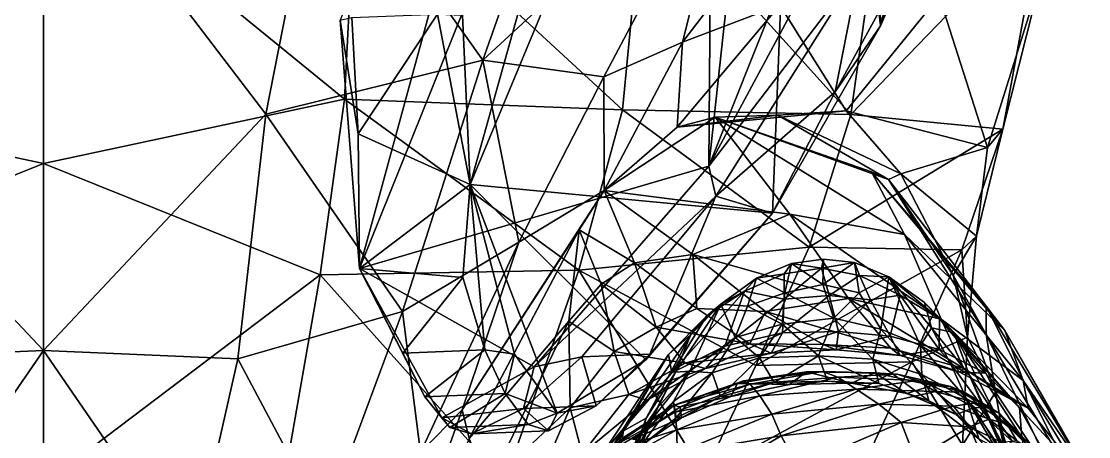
# Model space of a CAD drawing. Extents: x -1.1 to 1.1, y -3.78 to 5.59.
# Drawn here: x -0.017 to 0.804, y -1.341 to -1.021 of the extents above; entities that cross this region are included whole.
import ezdxf

# ---------------------------------------------------------------- set-up
doc = ezdxf.new("R2010")
doc.units = 0
doc.layers.add('STEGOSRS$LWO', color=1, linetype='CONTINUOUS')

msp = doc.modelspace()

# ---------------------------------------------------------------- linework, layer by layer
at = {"layer": 'STEGOSRS$LWO'}
for points in [[(0.32829, -1.14634, 3.01551), (0.3224, -1.01592, 3.01423), (0.52118, -0.45667, 3.74038)], [(0.52118, -0.45667, 3.74038), (0.58604, -0.52604, 3.97492), (0.32829, -1.14634, 3.01551)], [(0.4473, -0.46252, 3.77493), (0.22832, -1.01975, 3.04632), (0.2432, -1.21108, 3.06566)], [(0.2432, -1.21108, 3.06566), (0.51655, -0.53098, 4.00193), (0.4473, -0.46252, 3.77493)], [(0.2432, -1.21108, 3.06566), (0.51204, -1.13223, 3.91014), (0.51655, -0.53098, 4.00193)], [(0.58604, -0.52604, 3.97492), (0.5609, -1.16845, 3.80301), (0.32829, -1.14634, 3.01551)], [(0.51204, -1.13223, 3.91014), (0.56989, -0.599, 4.18606), (0.51655, -0.53098, 4.00193)], [(0.58604, -0.52604, 3.97492), (0.64406, -1.02411, 4.14735), (0.5609, -1.16845, 3.80301)], [(0.58604, -0.52604, 3.97492), (0.6364, -0.59645, 4.16664), (0.64406, -1.02411, 4.14735)], [(0.51204, -1.13223, 3.91014), (0.65368, -0.77678, 4.48677), (0.56989, -0.599, 4.18606)], [(0.6364, -0.59645, 4.16664), (0.709, -0.7628, 4.46013), (0.64406, -1.02411, 4.14735)], [(0.709, -0.7628, 4.46013), (0.71186, -0.86812, 4.46137), (0.64406, -1.02411, 4.14735)], [(0.51204, -1.13223, 3.91014), (0.65306, -0.86934, 4.47569), (0.65368, -0.77678, 4.48677)], [(0.49171, -1.03687, 1.53814), (0.63039, -0.85567, 1.65457), (0.56658, -1.00828, 1.64827)], [(0.53415, -0.86912, 1.49779), (0.63039, -0.85567, 1.65457), (0.49171, -1.03687, 1.53814)], [(-0.21379, -0.87566, 1.17795), (0, -0.8675, 1.1083), (-0.1711, -1.09207, 1.22704)], [(0, -1.27425, 1.20566), (-0.1711, -1.09207, 1.22704), (0, -0.8675, 1.1083)], [(0, -0.8675, 1.1083), (0.21379, -0.87566, 1.17795), (0.1711, -1.09207, 1.22704)], [(0.1711, -1.09207, 1.22704), (0, -1.27425, 1.20566), (0, -0.8675, 1.1083)], [(0.338, -1.05065, 1.34577), (0.40144, -0.8709, 1.32933), (0.53415, -0.86912, 1.49779)], [(0.43134, -1.06348, 1.46477), (0.338, -1.05065, 1.34577), (0.53415, -0.86912, 1.49779)], [(0.49171, -1.03687, 1.53814), (0.43134, -1.06348, 1.46477), (0.53415, -0.86912, 1.49779)], [(0.65306, -0.86934, 4.47569), (0.51204, -1.13223, 3.91014), (0.62758, -0.98091, 4.29973)], [(0.64406, -1.02411, 4.14735), (0.71186, -0.86812, 4.46137), (0.66097, -0.97994, 4.2916)], [(0.338, -1.05065, 1.34577), (0.1711, -1.09207, 1.22704), (0.21379, -0.87566, 1.17795)], [(0.21379, -0.87566, 1.17795), (0.40144, -0.8709, 1.32933), (0.338, -1.05065, 1.34577)], [(-0.2409, -0.90002, 3.11001), (-0.23168, -1.08068, 3.02911), (0, -0.89151, 3.1854)], [(0, -0.89151, 3.1854), (-0.23168, -1.08068, 3.02911), (0, -1.13019, 3.0651)], [(0.23168, -1.08068, 3.02911), (0.2409, -0.90002, 3.11001), (0, -0.89151, 3.1854)], [(0.23168, -1.08068, 3.02911), (0, -0.89151, 3.1854), (0, -1.13019, 3.0651)], [(0.2409, -0.90002, 3.11001), (0.23168, -1.08068, 3.02911), (0.44559, -1.08888, 2.88366)], [(0.44559, -1.08888, 2.88366), (0.46219, -0.91592, 2.94294), (0.2409, -0.90002, 3.11001)], [(0.46219, -0.91592, 2.94294), (0.44559, -1.08888, 2.88366), (0.62124, -1.09256, 2.72519)], [(0.62124, -1.09256, 2.72519), (0.6445, -0.9258, 2.76822), (0.46219, -0.91592, 2.94294)], [(0.76841, -0.93964, 2.56845), (0.6445, -0.9258, 2.76822), (0.62124, -1.09256, 2.72519)], [(0.73811, -1.1037, 2.53511), (0.76841, -0.93964, 2.56845), (0.62124, -1.09256, 2.72519)], [(0.76863, -0.98262, 2.29372), (0.76841, -0.93964, 2.56845), (0.73811, -1.1037, 2.53511)], [(0.51742, -1.15543, 3.8758), (0.62758, -0.98091, 4.29973), (0.51204, -1.13223, 3.91014)], [(0.62758, -0.98091, 4.29973), (0.51742, -1.15543, 3.8758), (0.6091, -1.07494, 4.06292)], [(0.64406, -1.02411, 4.14735), (0.66097, -0.97994, 4.2916), (0.6091, -1.07494, 4.06292)], [(0.6091, -1.07494, 4.06292), (0.66097, -0.97994, 4.2916), (0.62758, -0.98091, 4.29973)], [(0.68924, -1.00127, 1.93304), (0.76863, -0.98262, 2.29372), (0.7265, -1.11795, 2.21763)], [(0.7265, -1.11795, 2.21763), (0.76863, -0.98262, 2.29372), (0.73811, -1.1037, 2.53511)], [(0.56658, -1.00828, 1.64827), (0.68924, -1.00127, 1.93304), (0.61766, -1.08964, 1.83118)], [(0.61766, -1.08964, 1.83118), (0.68924, -1.00127, 1.93304), (0.7265, -1.11795, 2.21763)], [(0.4877, -1.10225, 1.58437), (0.56658, -1.00828, 1.64827), (0.61766, -1.08964, 1.83118)], [(0.49171, -1.03687, 1.53814), (0.56658, -1.00828, 1.64827), (0.4877, -1.10225, 1.58437)], [(0.22832, -1.01975, 3.04632), (0.23745, -1.0178, 3.02685), (0.24228, -1.10729, 3.03022)], [(0.24228, -1.10729, 3.03022), (0.23745, -1.0178, 3.02685), (0.30312, -1.01511, 3.00439)], [(0.30312, -1.01511, 3.00439), (0.32829, -1.14634, 3.01551), (0.24228, -1.10729, 3.03022)], [(0.32829, -1.14634, 3.01551), (0.30312, -1.01511, 3.00439), (0.3224, -1.01592, 3.01423)], [(0.2432, -1.21108, 3.06566), (0.22832, -1.01975, 3.04632), (0.24228, -1.10729, 3.03022)], [(0.5609, -1.16845, 3.80301), (0.64406, -1.02411, 4.14735), (0.6091, -1.07494, 4.06292)], [(0.43134, -1.06348, 1.46477), (0.49171, -1.03687, 1.53814), (0.43138, -1.15099, 1.50557)], [(0.43138, -1.15099, 1.50557), (0.49171, -1.03687, 1.53814), (0.4877, -1.10225, 1.58437)], [(0.1711, -1.09207, 1.22704), (0.338, -1.05065, 1.34577), (0.27622, -1.24405, 1.36378)], [(0.36582, -1.19082, 1.45628), (0.27622, -1.24405, 1.36378), (0.338, -1.05065, 1.34577)], [(0.338, -1.05065, 1.34577), (0.43134, -1.06348, 1.46477), (0.36582, -1.19082, 1.45628)], [(0.43138, -1.15099, 1.50557), (0.36582, -1.19082, 1.45628), (0.43134, -1.06348, 1.46477)], [(0.5609, -1.16845, 3.80301), (0.6091, -1.07494, 4.06292), (0.51742, -1.15543, 3.8758)], [(-0.23168, -1.08068, 3.02911), (-0.21296, -1.2159, 2.96391), (0, -1.13019, 3.0651)], [(0.21296, -1.2159, 2.96391), (0.23168, -1.08068, 3.02911), (0, -1.13019, 3.0651)], [(0.23168, -1.08068, 3.02911), (0.21296, -1.2159, 2.96391), (0.41201, -1.21226, 2.84284)], [(0.41201, -1.21226, 2.84284), (0.44559, -1.08888, 2.88366), (0.23168, -1.08068, 3.02911)], [(0, -1.27425, 1.20566), (-0.14964, -1.28049, 1.26458), (-0.1711, -1.09207, 1.22704)], [(0.14964, -1.28049, 1.26458), (0, -1.27425, 1.20566), (0.1711, -1.09207, 1.22704)], [(0.27622, -1.24405, 1.36378), (0.14964, -1.28049, 1.26458), (0.1711, -1.09207, 1.22704)], [(0.44559, -1.08888, 2.88366), (0.41201, -1.21226, 2.84284), (0.58928, -1.19456, 2.70038)], [(0.58928, -1.19456, 2.70038), (0.62124, -1.09256, 2.72519), (0.44559, -1.08888, 2.88366)], [(0.4877, -1.10225, 1.58437), (0.61766, -1.08964, 1.83118), (0.56515, -1.09292, 1.67453)], [(0.61766, -1.08964, 1.83118), (0.6597, -1.13825, 1.92531), (0.56515, -1.09292, 1.67453)], [(0.61766, -1.08964, 1.83118), (0.7265, -1.11795, 2.21763), (0.6597, -1.13825, 1.92531)], [(0.43138, -1.15099, 1.50557), (0.5168, -1.09463, 1.59201), (0.57435, -1.16921, 1.51316)], [(0.43138, -1.15099, 1.50557), (0.4877, -1.10225, 1.58437), (0.5168, -1.09463, 1.59201)], [(0.4877, -1.10225, 1.58437), (0.56515, -1.09292, 1.67453), (0.5168, -1.09463, 1.59201)], [(0.5168, -1.09463, 1.59201), (0.56515, -1.09292, 1.67453), (0.65029, -1.1424, 1.80531)], [(0.5168, -1.09463, 1.59201), (0.63724, -1.13654, 1.6742), (0.66248, -1.18479, 1.59191)], [(0.57435, -1.16921, 1.51316), (0.5168, -1.09463, 1.59201), (0.66248, -1.18479, 1.59191)], [(0.5168, -1.09463, 1.59201), (0.65029, -1.1424, 1.80531), (0.63724, -1.13654, 1.6742)], [(0.56515, -1.09292, 1.67453), (0.6597, -1.13825, 1.92531), (0.65029, -1.1424, 1.80531)], [(0.73811, -1.1037, 2.53511), (0.62124, -1.09256, 2.72519), (0.58928, -1.19456, 2.70038)], [(0.2432, -1.21108, 3.06566), (0.24228, -1.10729, 3.03022), (0.32829, -1.14634, 3.01551)], [(0.70653, -1.19673, 2.52833), (0.73811, -1.1037, 2.53511), (0.58928, -1.19456, 2.70038)], [(0.73811, -1.1037, 2.53511), (0.70653, -1.19673, 2.52833), (0.71793, -1.18603, 2.26726)], [(0.7265, -1.11795, 2.21763), (0.73811, -1.1037, 2.53511), (0.71793, -1.18603, 2.26726)], [(0.7265, -1.11795, 2.21763), (0.71793, -1.18603, 2.26726), (0.6597, -1.13825, 1.92531)], [(0, -1.37721, 2.91166), (0, -1.13019, 3.0651), (-0.21296, -1.2159, 2.96391)], [(0, -1.13019, 3.0651), (0, -1.37721, 2.91166), (0.21296, -1.2159, 2.96391)], [(0.2432, -1.21108, 3.06566), (0.37773, -1.28687, 3.45395), (0.51204, -1.13223, 3.91014)], [(0.51204, -1.13223, 3.91014), (0.37773, -1.28687, 3.45395), (0.51742, -1.15543, 3.8758)], [(0.63724, -1.13654, 1.6742), (0.72534, -1.24008, 1.80749), (0.73962, -1.25881, 1.68316)], [(0.66248, -1.18479, 1.59191), (0.63724, -1.13654, 1.6742), (0.73962, -1.25881, 1.68316)], [(0.63724, -1.13654, 1.6742), (0.65029, -1.1424, 1.80531), (0.72534, -1.24008, 1.80749)], [(0.6597, -1.13825, 1.92531), (0.7, -1.21614, 2.03703), (0.65029, -1.1424, 1.80531)], [(0.6597, -1.13825, 1.92531), (0.71793, -1.18603, 2.26726), (0.7, -1.21614, 2.03703)], [(0.32829, -1.14634, 3.01551), (0.3227, -1.21795, 3.0402), (0.2432, -1.21108, 3.06566)], [(0.33954, -1.2738, 3.08589), (0.3227, -1.21795, 3.0402), (0.32829, -1.14634, 3.01551)], [(0.32829, -1.14634, 3.01551), (0.36251, -1.27694, 3.10736), (0.33954, -1.2738, 3.08589)], [(0.39521, -1.32254, 3.20612), (0.36251, -1.27694, 3.10736), (0.32829, -1.14634, 3.01551)], [(0.46343, -1.28142, 3.43698), (0.39521, -1.32254, 3.20612), (0.32829, -1.14634, 3.01551)], [(0.5609, -1.16845, 3.80301), (0.46343, -1.28142, 3.43698), (0.32829, -1.14634, 3.01551)], [(0.65029, -1.1424, 1.80531), (0.72531, -1.26196, 1.95486), (0.72534, -1.24008, 1.80749)], [(0.65029, -1.1424, 1.80531), (0.7, -1.21614, 2.03703), (0.72531, -1.26196, 1.95486)], [(0.36582, -1.19082, 1.45628), (0.43138, -1.15099, 1.50557), (0.32229, -1.31995, 1.4832)], [(0.32229, -1.31995, 1.4832), (0.43138, -1.15099, 1.50557), (0.41224, -1.18136, 1.48459)], [(0.37773, -1.28687, 3.45395), (0.41427, -1.27897, 3.52076), (0.51742, -1.15543, 3.8758)], [(0.43138, -1.15099, 1.50557), (0.45482, -1.20673, 1.43757), (0.41224, -1.18136, 1.48459)], [(0.51742, -1.15543, 3.8758), (0.41427, -1.27897, 3.52076), (0.46673, -1.27708, 3.50501)], [(0.43138, -1.15099, 1.50557), (0.49972, -1.20025, 1.44895), (0.45482, -1.20673, 1.43757)], [(0.49972, -1.20025, 1.44895), (0.43138, -1.15099, 1.50557), (0.57435, -1.16921, 1.51316)], [(0.46673, -1.27708, 3.50501), (0.5609, -1.16845, 3.80301), (0.51742, -1.15543, 3.8758)], [(0.5609, -1.16845, 3.80301), (0.46673, -1.27708, 3.50501), (0.46343, -1.28142, 3.43698)], [(0.49972, -1.20025, 1.44895), (0.57435, -1.16921, 1.51316), (0.61935, -1.23413, 1.43895)], [(0.57435, -1.16921, 1.51316), (0.66248, -1.18479, 1.59191), (0.69063, -1.24996, 1.48758)], [(0.61935, -1.23413, 1.43895), (0.57435, -1.16921, 1.51316), (0.69063, -1.24996, 1.48758)], [(0.32769, -1.34194, 1.45992), (0.32229, -1.31995, 1.4832), (0.41224, -1.18136, 1.48459)], [(0.32769, -1.34194, 1.45992), (0.41224, -1.18136, 1.48459), (0.40426, -1.2517, 1.41732)], [(0.42911, -1.223, 1.42472), (0.40426, -1.2517, 1.41732), (0.41224, -1.18136, 1.48459)], [(0.45482, -1.20673, 1.43757), (0.42911, -1.223, 1.42472), (0.41224, -1.18136, 1.48459)], [(0.66248, -1.18479, 1.59191), (0.73962, -1.25881, 1.68316), (0.75375, -1.2974, 1.53688)], [(0.69063, -1.24996, 1.48758), (0.66248, -1.18479, 1.59191), (0.75375, -1.2974, 1.53688)], [(0.71793, -1.18603, 2.26726), (0.71098, -1.264, 2.31127), (0.7, -1.21614, 2.03703)], [(0.71793, -1.18603, 2.26726), (0.70653, -1.19673, 2.52833), (0.71098, -1.264, 2.31127)], [(0.27622, -1.24405, 1.36378), (0.36582, -1.19082, 1.45628), (0.29028, -1.35266, 1.44972)], [(0.29028, -1.35266, 1.44972), (0.36582, -1.19082, 1.45628), (0.32229, -1.31995, 1.4832)], [(0.54805, -1.28567, 2.67487), (0.58928, -1.19456, 2.70038), (0.41201, -1.21226, 2.84284)], [(0.70653, -1.19673, 2.52833), (0.58928, -1.19456, 2.70038), (0.54805, -1.28567, 2.67487)], [(0.66806, -1.28293, 2.52767), (0.70653, -1.19673, 2.52833), (0.54805, -1.28567, 2.67487)], [(0.70653, -1.19673, 2.52833), (0.66806, -1.28293, 2.52767), (0.71098, -1.264, 2.31127)], [(0.45482, -1.20673, 1.43757), (0.47151, -1.25632, 1.35648), (0.42911, -1.223, 1.42472)], [(0.50275, -1.24182, 1.37839), (0.45482, -1.20673, 1.43757), (0.49972, -1.20025, 1.44895)], [(0.50275, -1.24182, 1.37839), (0.47151, -1.25632, 1.35648), (0.45482, -1.20673, 1.43757)], [(0.49972, -1.20025, 1.44895), (0.55561, -1.24422, 1.38862), (0.50275, -1.24182, 1.37839)], [(0.55561, -1.24422, 1.38862), (0.49972, -1.20025, 1.44895), (0.61935, -1.23413, 1.43895)], [(0.59881, -1.2108, 0.96622), (0.60018, -1.20389, 0.85277), (0.57551, -1.20729, 0.85364)], [(0.57551, -1.20729, 0.85364), (0.60018, -1.20389, 0.85277), (0.59964, -1.22349, 0.74574)], [(0.62396, -1.20632, 0.85935), (0.60018, -1.20389, 0.85277), (0.59881, -1.2108, 0.96622)], [(0.59881, -1.2108, 0.96622), (0.628, -1.2165, 0.97609), (0.62396, -1.20632, 0.85935)], [(0.59964, -1.22349, 0.74574), (0.60018, -1.20389, 0.85277), (0.62396, -1.20632, 0.85935)], [(0.62396, -1.20632, 0.85935), (0.6277, -1.22981, 0.72905), (0.59964, -1.22349, 0.74574)], [(0.65038, -1.21749, 0.86345), (0.62396, -1.20632, 0.85935), (0.628, -1.2165, 0.97609)], [(0.6277, -1.22981, 0.72905), (0.62396, -1.20632, 0.85935), (0.65038, -1.21749, 0.86345)], [(0.35517, -1.37493, 2.76966), (0.41201, -1.21226, 2.84284), (0.21296, -1.2159, 2.96391)], [(0.30647, -1.32593, 3.23435), (0.2432, -1.21108, 3.06566), (0.29358, -1.30974, 3.15167)], [(0.2432, -1.21108, 3.06566), (0.27664, -1.2763, 3.10683), (0.29358, -1.30974, 3.15167)], [(0.3227, -1.21795, 3.0402), (0.27664, -1.2763, 3.10683), (0.2432, -1.21108, 3.06566)], [(0.2432, -1.21108, 3.06566), (0.30647, -1.32593, 3.23435), (0.37773, -1.28687, 3.45395)], [(0.41201, -1.21226, 2.84284), (0.35517, -1.37493, 2.76966), (0.50823, -1.36958, 2.64928)], [(0.50823, -1.36958, 2.64928), (0.54805, -1.28567, 2.67487), (0.41201, -1.21226, 2.84284)], [(0.56987, -1.23469, 1.04878), (0.56993, -1.21516, 0.96867), (0.53951, -1.22839, 0.98348)], [(0.53951, -1.22839, 0.98348), (0.56993, -1.21516, 0.96867), (0.54869, -1.2184, 0.85381)], [(0.56993, -1.21516, 0.96867), (0.57551, -1.20729, 0.85364), (0.54869, -1.2184, 0.85381)], [(0.54869, -1.2184, 0.85381), (0.57551, -1.20729, 0.85364), (0.57058, -1.22984, 0.72888)], [(0.59881, -1.2108, 0.96622), (0.56993, -1.21516, 0.96867), (0.56987, -1.23469, 1.04878)], [(0.56987, -1.23469, 1.04878), (0.60452, -1.23183, 1.05316), (0.59881, -1.2108, 0.96622)], [(0.56993, -1.21516, 0.96867), (0.59881, -1.2108, 0.96622), (0.57551, -1.20729, 0.85364)], [(0.59964, -1.22349, 0.74574), (0.57058, -1.22984, 0.72888), (0.57551, -1.20729, 0.85364)], [(0.628, -1.2165, 0.97609), (0.59881, -1.2108, 0.96622), (0.60452, -1.23183, 1.05316)], [(-0.21296, -1.2159, 2.96391), (-0.17381, -1.44051, 2.83181), (0, -1.37721, 2.91166)], [(0.17381, -1.44051, 2.83181), (0.21296, -1.2159, 2.96391), (0, -1.37721, 2.91166)], [(0.21296, -1.2159, 2.96391), (0.17381, -1.44051, 2.83181), (0.35517, -1.37493, 2.76966)], [(0.3227, -1.21795, 3.0402), (0.33954, -1.2738, 3.08589), (0.27664, -1.2763, 3.10683)], [(0.42911, -1.223, 1.42472), (0.43911, -1.27497, 1.34418), (0.40426, -1.2517, 1.41732)], [(0.47151, -1.25632, 1.35648), (0.43911, -1.27497, 1.34418), (0.42911, -1.223, 1.42472)], [(0.53951, -1.22839, 0.98348), (0.54869, -1.2184, 0.85381), (0.52117, -1.23854, 0.8523)], [(0.52117, -1.23854, 0.8523), (0.54869, -1.2184, 0.85381), (0.54187, -1.24001, 0.7333)], [(0.57058, -1.22984, 0.72888), (0.54187, -1.24001, 0.7333), (0.54869, -1.2184, 0.85381)], [(0.57058, -1.22984, 0.72888), (0.59964, -1.22349, 0.74574), (0.6082, -1.24917, 0.5738)], [(0.6082, -1.24917, 0.5738), (0.59964, -1.22349, 0.74574), (0.6277, -1.22981, 0.72905)], [(0.60452, -1.23183, 1.05316), (0.6363, -1.23515, 1.05503), (0.628, -1.2165, 0.97609)], [(0.64445, -1.25768, 0.56684), (0.6277, -1.22981, 0.72905), (0.65038, -1.21749, 0.86345)], [(0.6593, -1.23159, 1.00362), (0.628, -1.2165, 0.97609), (0.6363, -1.23515, 1.05503)], [(0.628, -1.2165, 0.97609), (0.6593, -1.23159, 1.00362), (0.65038, -1.21749, 0.86345)], [(0.65038, -1.21749, 0.86345), (0.67496, -1.27043, 0.56787), (0.64445, -1.25768, 0.56684)], [(0.65038, -1.21749, 0.86345), (0.68955, -1.24981, 1.00102), (0.67783, -1.23734, 0.85393)], [(0.68955, -1.24981, 1.00102), (0.65038, -1.21749, 0.86345), (0.6593, -1.23159, 1.00362)], [(0.67783, -1.23734, 0.85393), (0.6834, -1.25676, 0.73335), (0.65038, -1.21749, 0.86345)], [(0.67496, -1.27043, 0.56787), (0.65038, -1.21749, 0.86345), (0.6834, -1.25676, 0.73335)], [(0.7, -1.21614, 2.03703), (0.73267, -1.30615, 2.13407), (0.72531, -1.26196, 1.95486)], [(0.7, -1.21614, 2.03703), (0.71098, -1.264, 2.31127), (0.73267, -1.30615, 2.13407)], [(0.53951, -1.22839, 0.98348), (0.51041, -1.24741, 0.98412), (0.48341, -1.29139, 1.11025)], [(0.48341, -1.29139, 1.11025), (0.52424, -1.27073, 1.12284), (0.53951, -1.22839, 0.98348)], [(0.51041, -1.24741, 0.98412), (0.53951, -1.22839, 0.98348), (0.52117, -1.23854, 0.8523)], [(0.56987, -1.23469, 1.04878), (0.53951, -1.22839, 0.98348), (0.52424, -1.27073, 1.12284)], [(0.54187, -1.24001, 0.7333), (0.57058, -1.22984, 0.72888), (0.56841, -1.25394, 0.56562)], [(0.6082, -1.24917, 0.5738), (0.56841, -1.25394, 0.56562), (0.57058, -1.22984, 0.72888)], [(0.6277, -1.22981, 0.72905), (0.64445, -1.25768, 0.56684), (0.6082, -1.24917, 0.5738)], [(0.6593, -1.23159, 1.00362), (0.6363, -1.23515, 1.05503), (0.65162, -1.26326, 1.1518)], [(0.65162, -1.26326, 1.1518), (0.68934, -1.27339, 1.15333), (0.6593, -1.23159, 1.00362)], [(0.68955, -1.24981, 1.00102), (0.6593, -1.23159, 1.00362), (0.68934, -1.27339, 1.15333)], [(0.48638, -1.29088, 0.73153), (0.52117, -1.23854, 0.8523), (0.49736, -1.29007, 0.56376)], [(0.52117, -1.23854, 0.8523), (0.48638, -1.29088, 0.73153), (0.49819, -1.26183, 0.87751)], [(0.53236, -1.26427, 0.57151), (0.49736, -1.29007, 0.56376), (0.52117, -1.23854, 0.8523)], [(0.51041, -1.24741, 0.98412), (0.52117, -1.23854, 0.8523), (0.49819, -1.26183, 0.87751)], [(0.52117, -1.23854, 0.8523), (0.54187, -1.24001, 0.7333), (0.53236, -1.26427, 0.57151)], [(0.52424, -1.27073, 1.12284), (0.56858, -1.26065, 1.13497), (0.56987, -1.23469, 1.04878)], [(0.55561, -1.24422, 1.38862), (0.61935, -1.23413, 1.43895), (0.65205, -1.27231, 1.34698)], [(0.60452, -1.23183, 1.05316), (0.56987, -1.23469, 1.04878), (0.56858, -1.26065, 1.13497)], [(0.56858, -1.26065, 1.13497), (0.61184, -1.25951, 1.14586), (0.60452, -1.23183, 1.05316)], [(0.6363, -1.23515, 1.05503), (0.60452, -1.23183, 1.05316), (0.61184, -1.25951, 1.14586)], [(0.61184, -1.25951, 1.14586), (0.65162, -1.26326, 1.1518), (0.6363, -1.23515, 1.05503)], [(0.61935, -1.23413, 1.43895), (0.69063, -1.24996, 1.48758), (0.70828, -1.28808, 1.36844)], [(0.65205, -1.27231, 1.34698), (0.61935, -1.23413, 1.43895), (0.70828, -1.28808, 1.36844)], [(0.70062, -1.26021, 0.89332), (0.67783, -1.23734, 0.85393), (0.68955, -1.24981, 1.00102)], [(0.6834, -1.25676, 0.73335), (0.67783, -1.23734, 0.85393), (0.70062, -1.26021, 0.89332)], [(0.14964, -1.28049, 1.26458), (0.27622, -1.24405, 1.36378), (0.21618, -1.406, 1.3814)], [(0.21618, -1.406, 1.3814), (0.27622, -1.24405, 1.36378), (0.29028, -1.35266, 1.44972)], [(0.50275, -1.24182, 1.37839), (0.54362, -1.26915, 1.30673), (0.47151, -1.25632, 1.35648)], [(0.48341, -1.29139, 1.11025), (0.51041, -1.24741, 0.98412), (0.48107, -1.27728, 0.98978)], [(0.48107, -1.27728, 0.98978), (0.51041, -1.24741, 0.98412), (0.49819, -1.26183, 0.87751)], [(0.54362, -1.26915, 1.30673), (0.50275, -1.24182, 1.37839), (0.55561, -1.24422, 1.38862)], [(0.56841, -1.25394, 0.56562), (0.53236, -1.26427, 0.57151), (0.54187, -1.24001, 0.7333)], [(0.55561, -1.24422, 1.38862), (0.59998, -1.2696, 1.32109), (0.54362, -1.26915, 1.30673)], [(0.59998, -1.2696, 1.32109), (0.55561, -1.24422, 1.38862), (0.65205, -1.27231, 1.34698)], [(0.72534, -1.24008, 1.80749), (0.72531, -1.26196, 1.95486), (0.79196, -1.37302, 1.93963)], [(0.72534, -1.24008, 1.80749), (0.79196, -1.37302, 1.93963), (0.79982, -1.36395, 1.75206)], [(0.73962, -1.25881, 1.68316), (0.72534, -1.24008, 1.80749), (0.79982, -1.36395, 1.75206)], [(0.34294, -1.37685, 1.39498), (0.32769, -1.34194, 1.45992), (0.40426, -1.2517, 1.41732)], [(0.34294, -1.37685, 1.39498), (0.40426, -1.2517, 1.41732), (0.40537, -1.31826, 1.33114)], [(0.43911, -1.27497, 1.34418), (0.40537, -1.31826, 1.33114), (0.40426, -1.2517, 1.41732)], [(0.47151, -1.25632, 1.35648), (0.4938, -1.28394, 1.2804), (0.43911, -1.27497, 1.34418)], [(0.54362, -1.26915, 1.30673), (0.4938, -1.28394, 1.2804), (0.47151, -1.25632, 1.35648)], [(0.53236, -1.26427, 0.57151), (0.56841, -1.25394, 0.56562), (0.55099, -1.27972, 0.40376)], [(0.59647, -1.27821, 0.38525), (0.55099, -1.27972, 0.40376), (0.56841, -1.25394, 0.56562)], [(0.56841, -1.25394, 0.56562), (0.6082, -1.24917, 0.5738), (0.59647, -1.27821, 0.38525)], [(0.63806, -1.28084, 0.40242), (0.59647, -1.27821, 0.38525), (0.6082, -1.24917, 0.5738)], [(0.64445, -1.25768, 0.56684), (0.63806, -1.28084, 0.40242), (0.6082, -1.24917, 0.5738)], [(0.68934, -1.27339, 1.15333), (0.7245, -1.2917, 1.1525), (0.68955, -1.24981, 1.00102)], [(0.68955, -1.24981, 1.00102), (0.75109, -1.31839, 1.13773), (0.70062, -1.26021, 0.89332)], [(0.75109, -1.31839, 1.13773), (0.68955, -1.24981, 1.00102), (0.7245, -1.2917, 1.1525)], [(0.69063, -1.24996, 1.48758), (0.75375, -1.2974, 1.53688), (0.75772, -1.31854, 1.38696)], [(0.70828, -1.28808, 1.36844), (0.69063, -1.24996, 1.48758), (0.75772, -1.31854, 1.38696)], [(0.44647, -1.33594, 0.9523), (0.49819, -1.26183, 0.87751), (0.46371, -1.3263, 0.85253)], [(0.48107, -1.27728, 0.98978), (0.49819, -1.26183, 0.87751), (0.44647, -1.33594, 0.9523)], [(0.46371, -1.3263, 0.85253), (0.49819, -1.26183, 0.87751), (0.48638, -1.29088, 0.73153)], [(0.49736, -1.29007, 0.56376), (0.53236, -1.26427, 0.57151), (0.51444, -1.29139, 0.40834)], [(0.56858, -1.26065, 1.13497), (0.52424, -1.27073, 1.12284), (0.50941, -1.28816, 1.20304)], [(0.50941, -1.28816, 1.20304), (0.55993, -1.27636, 1.22179), (0.56858, -1.26065, 1.13497)], [(0.55099, -1.27972, 0.40376), (0.51444, -1.29139, 0.40834), (0.53236, -1.26427, 0.57151)], [(0.61184, -1.25951, 1.14586), (0.56858, -1.26065, 1.13497), (0.55993, -1.27636, 1.22179)], [(0.55993, -1.27636, 1.22179), (0.61, -1.27363, 1.23814), (0.61184, -1.25951, 1.14586)], [(0.65162, -1.26326, 1.1518), (0.61184, -1.25951, 1.14586), (0.61, -1.27363, 1.23814)], [(0.61, -1.27363, 1.23814), (0.65914, -1.27804, 1.25208), (0.65162, -1.26326, 1.1518)], [(0.67592, -1.29265, 0.40064), (0.63806, -1.28084, 0.40242), (0.64445, -1.25768, 0.56684)], [(0.67496, -1.27043, 0.56787), (0.67592, -1.29265, 0.40064), (0.64445, -1.25768, 0.56684)], [(0.68934, -1.27339, 1.15333), (0.65162, -1.26326, 1.1518), (0.65914, -1.27804, 1.25208)], [(0.71098, -1.264, 2.31127), (0.66806, -1.28293, 2.52767), (0.70711, -1.34696, 2.35264)], [(0.6834, -1.25676, 0.73335), (0.698, -1.28424, 0.58108), (0.67496, -1.27043, 0.56787)], [(0.70062, -1.26021, 0.89332), (0.7122, -1.29282, 0.73215), (0.6834, -1.25676, 0.73335)], [(0.698, -1.28424, 0.58108), (0.6834, -1.25676, 0.73335), (0.7122, -1.29282, 0.73215)], [(0.75283, -1.3411, 0.9595), (0.70062, -1.26021, 0.89332), (0.75109, -1.31839, 1.13773)], [(0.75283, -1.3411, 0.9595), (0.73404, -1.32623, 0.85252), (0.70062, -1.26021, 0.89332)], [(0.70062, -1.26021, 0.89332), (0.73404, -1.32623, 0.85252), (0.7122, -1.29282, 0.73215)], [(0.71098, -1.264, 2.31127), (0.70711, -1.34696, 2.35264), (0.73267, -1.30615, 2.13407)], [(0.72531, -1.26196, 1.95486), (0.78281, -1.38137, 2.04149), (0.79196, -1.37302, 1.93963)], [(0.72531, -1.26196, 1.95486), (0.73267, -1.30615, 2.13407), (0.78281, -1.38137, 2.04149)], [(0.73962, -1.25881, 1.68316), (0.79982, -1.36395, 1.75206), (0.80423, -1.37081, 1.57125)], [(0.75375, -1.2974, 1.53688), (0.73962, -1.25881, 1.68316), (0.80423, -1.37081, 1.57125)], [(0.52424, -1.27073, 1.12284), (0.48341, -1.29139, 1.11025), (0.46454, -1.31237, 1.18631)], [(0.46454, -1.31237, 1.18631), (0.50941, -1.28816, 1.20304), (0.52424, -1.27073, 1.12284)], [(0.4938, -1.28394, 1.2804), (0.54362, -1.26915, 1.30673), (0.55993, -1.27636, 1.22179)], [(0.61, -1.27363, 1.23814), (0.55993, -1.27636, 1.22179), (0.54362, -1.26915, 1.30673)], [(0.54362, -1.26915, 1.30673), (0.59998, -1.2696, 1.32109), (0.61, -1.27363, 1.23814)], [(0.65914, -1.27804, 1.25208), (0.61, -1.27363, 1.23814), (0.59998, -1.2696, 1.32109)], [(0.59998, -1.2696, 1.32109), (0.65205, -1.27231, 1.34698), (0.65914, -1.27804, 1.25208)], [(0.70521, -1.29079, 1.26171), (0.65914, -1.27804, 1.25208), (0.65205, -1.27231, 1.34698)], [(0.65205, -1.27231, 1.34698), (0.70828, -1.28808, 1.36844), (0.70521, -1.29079, 1.26171)], [(0.71012, -1.31133, 0.41826), (0.67592, -1.29265, 0.40064), (0.67496, -1.27043, 0.56787)], [(0.698, -1.28424, 0.58108), (0.71012, -1.31133, 0.41826), (0.67496, -1.27043, 0.56787)], [(-0.14964, -1.28049, 1.26458), (0, -1.27425, 1.20566), (-0.11367, -1.43945, 1.30567)], [(0, -1.27425, 1.20566), (0, -1.47006, 1.27907), (-0.11367, -1.43945, 1.30567)], [(0, -1.27425, 1.20566), (0.14964, -1.28049, 1.26458), (0.11367, -1.43945, 1.30567)], [(0, -1.47006, 1.27907), (0, -1.27425, 1.20566), (0.11367, -1.43945, 1.30567)], [(0.11367, -1.43945, 1.30567), (0.14964, -1.28049, 1.26458), (0.21618, -1.406, 1.3814)], [(0.29358, -1.30974, 3.15167), (0.27664, -1.2763, 3.10683), (0.33954, -1.2738, 3.08589)], [(0.33954, -1.2738, 3.08589), (0.35526, -1.30732, 3.13137), (0.29358, -1.30974, 3.15167)], [(0.35526, -1.30732, 3.13137), (0.33954, -1.2738, 3.08589), (0.36251, -1.27694, 3.10736)], [(0.36251, -1.27694, 3.10736), (0.39521, -1.32254, 3.20612), (0.35526, -1.30732, 3.13137)], [(0.37773, -1.28687, 3.45395), (0.36938, -1.31884, 3.37629), (0.41427, -1.27897, 3.52076)], [(0.41427, -1.27897, 3.52076), (0.36938, -1.31884, 3.37629), (0.42538, -1.31675, 3.35887)], [(0.43911, -1.27497, 1.34418), (0.45058, -1.30802, 1.26278), (0.40537, -1.31826, 1.33114)], [(0.42538, -1.31675, 3.35887), (0.46673, -1.27708, 3.50501), (0.41427, -1.27897, 3.52076)], [(0.46673, -1.27708, 3.50501), (0.42538, -1.31675, 3.35887), (0.46343, -1.28142, 3.43698)], [(0.43051, -1.35331, 1.15981), (0.48107, -1.27728, 0.98978), (0.43256, -1.35719, 1.02165)], [(0.43051, -1.35331, 1.15981), (0.48341, -1.29139, 1.11025), (0.48107, -1.27728, 0.98978)], [(0.43256, -1.35719, 1.02165), (0.48107, -1.27728, 0.98978), (0.44647, -1.33594, 0.9523)], [(0.4938, -1.28394, 1.2804), (0.45058, -1.30802, 1.26278), (0.43911, -1.27497, 1.34418)], [(0.55993, -1.27636, 1.22179), (0.50941, -1.28816, 1.20304), (0.4938, -1.28394, 1.2804)], [(0.51444, -1.29139, 0.40834), (0.55099, -1.27972, 0.40376), (0.5211, -1.30965, 0.23492)], [(0.55099, -1.27972, 0.40376), (0.56218, -1.29884, 0.23155), (0.5211, -1.30965, 0.23492)], [(0.55099, -1.27972, 0.40376), (0.59647, -1.27821, 0.38525), (0.56218, -1.29884, 0.23155)], [(0.59647, -1.27821, 0.38525), (0.60337, -1.29781, 0.21438), (0.56218, -1.29884, 0.23155)], [(0.6427, -1.2996, 0.2331), (0.60337, -1.29781, 0.21438), (0.59647, -1.27821, 0.38525)], [(0.63806, -1.28084, 0.40242), (0.6427, -1.2996, 0.2331), (0.59647, -1.27821, 0.38525)], [(0.68114, -1.31302, 0.239), (0.6427, -1.2996, 0.2331), (0.63806, -1.28084, 0.40242)], [(0.67592, -1.29265, 0.40064), (0.68114, -1.31302, 0.239), (0.63806, -1.28084, 0.40242)], [(0.65914, -1.27804, 1.25208), (0.70521, -1.29079, 1.26171), (0.68934, -1.27339, 1.15333)], [(0.7245, -1.2917, 1.1525), (0.68934, -1.27339, 1.15333), (0.70521, -1.29079, 1.26171)], [(0.37773, -1.28687, 3.45395), (0.30647, -1.32593, 3.23435), (0.36938, -1.31884, 3.37629)], [(0.39521, -1.32254, 3.20612), (0.46343, -1.28142, 3.43698), (0.42538, -1.31675, 3.35887)], [(0.45058, -1.30802, 1.26278), (0.4938, -1.28394, 1.2804), (0.50941, -1.28816, 1.20304)], [(0.50941, -1.28816, 1.20304), (0.46454, -1.31237, 1.18631), (0.45058, -1.30802, 1.26278)], [(0.66806, -1.28293, 2.52767), (0.54805, -1.28567, 2.67487), (0.50823, -1.36958, 2.64928)], [(0.6308, -1.36329, 2.52531), (0.66806, -1.28293, 2.52767), (0.50823, -1.36958, 2.64928)], [(0.66806, -1.28293, 2.52767), (0.6308, -1.36329, 2.52531), (0.70711, -1.34696, 2.35264)], [(0.7122, -1.29282, 0.73215), (0.72386, -1.31933, 0.57078), (0.698, -1.28424, 0.58108)], [(0.71012, -1.31133, 0.41826), (0.698, -1.28424, 0.58108), (0.72386, -1.31933, 0.57078)], [(0.74566, -1.31231, 1.26769), (0.70521, -1.29079, 1.26171), (0.70828, -1.28808, 1.36844)], [(0.70828, -1.28808, 1.36844), (0.75772, -1.31854, 1.38696), (0.74566, -1.31231, 1.26769)], [(0.43051, -1.35331, 1.15981), (0.46454, -1.31237, 1.18631), (0.48341, -1.29139, 1.11025)], [(0.49736, -1.29007, 0.56376), (0.48492, -1.31348, 0.39411), (0.45619, -1.34251, 0.41976)], [(0.47206, -1.31881, 0.58916), (0.49736, -1.29007, 0.56376), (0.45619, -1.34251, 0.41976)], [(0.45632, -1.35121, 0.73226), (0.48638, -1.29088, 0.73153), (0.47206, -1.31881, 0.58916)], [(0.48638, -1.29088, 0.73153), (0.45632, -1.35121, 0.73226), (0.46371, -1.3263, 0.85253)], [(0.49736, -1.29007, 0.56376), (0.47206, -1.31881, 0.58916), (0.48638, -1.29088, 0.73153)], [(0.51444, -1.29139, 0.40834), (0.48492, -1.31348, 0.39411), (0.49736, -1.29007, 0.56376)], [(0.48492, -1.31348, 0.39411), (0.51444, -1.29139, 0.40834), (0.4868, -1.32596, 0.24165)], [(0.51444, -1.29139, 0.40834), (0.5211, -1.30965, 0.23492), (0.4868, -1.32596, 0.24165)], [(0.57419, -1.30043, 0.16753), (0.58718, -1.29051, 0.12947), (0.53404, -1.29966, 0.12663)], [(0.53875, -1.29749, 0.08888), (0.53404, -1.29966, 0.12663), (0.58718, -1.29051, 0.12947)], [(0.58718, -1.29051, 0.12947), (0.59958, -1.29033, 0.0952), (0.53875, -1.29749, 0.08888)], [(0.54385, -1.30011, 0.06252), (0.53875, -1.29749, 0.08888), (0.59958, -1.29033, 0.0952)], [(0.59958, -1.29033, 0.0952), (0.61128, -1.29476, 0.06943), (0.54385, -1.30011, 0.06252)], [(0.55115, -1.30905, 0.0412), (0.54385, -1.30011, 0.06252), (0.61128, -1.29476, 0.06943)], [(0.61128, -1.29476, 0.06943), (0.62535, -1.30394, 0.04873), (0.55115, -1.30905, 0.0412)], [(0.58718, -1.29051, 0.12947), (0.57419, -1.30043, 0.16753), (0.62189, -1.29923, 0.16964)], [(0.59958, -1.29033, 0.0952), (0.58718, -1.29051, 0.12947), (0.63948, -1.2914, 0.13192)], [(0.62189, -1.29923, 0.16964), (0.63948, -1.2914, 0.13192), (0.58718, -1.29051, 0.12947)], [(0.63948, -1.2914, 0.13192), (0.65687, -1.29249, 0.09901), (0.59958, -1.29033, 0.0952)], [(0.61128, -1.29476, 0.06943), (0.59958, -1.29033, 0.0952), (0.65687, -1.29249, 0.09901)], [(0.65687, -1.29249, 0.09901), (0.67229, -1.29728, 0.07322), (0.61128, -1.29476, 0.06943)], [(0.62535, -1.30394, 0.04873), (0.61128, -1.29476, 0.06943), (0.67229, -1.29728, 0.07322)], [(0.62189, -1.29923, 0.16964), (0.66445, -1.30726, 0.17509), (0.63948, -1.2914, 0.13192)], [(0.67229, -1.29728, 0.07322), (0.68634, -1.30566, 0.05234), (0.62535, -1.30394, 0.04873)], [(0.63948, -1.2914, 0.13192), (0.68392, -1.30104, 0.13355), (0.65687, -1.29249, 0.09901)], [(0.66445, -1.30726, 0.17509), (0.68392, -1.30104, 0.13355), (0.63948, -1.2914, 0.13192)], [(0.65687, -1.29249, 0.09901), (0.69797, -1.30192, 0.09796), (0.67229, -1.29728, 0.07322)], [(0.68392, -1.30104, 0.13355), (0.69797, -1.30192, 0.09796), (0.65687, -1.29249, 0.09901)], [(0.68634, -1.30566, 0.05234), (0.67229, -1.29728, 0.07322), (0.70847, -1.30621, 0.06955)], [(0.69797, -1.30192, 0.09796), (0.70847, -1.30621, 0.06955), (0.67229, -1.29728, 0.07322)], [(0.71976, -1.34229, 0.23853), (0.68114, -1.31302, 0.239), (0.67592, -1.29265, 0.40064)], [(0.71012, -1.31133, 0.41826), (0.71976, -1.34229, 0.23853), (0.67592, -1.29265, 0.40064)], [(0.70521, -1.29079, 1.26171), (0.74566, -1.31231, 1.26769), (0.7245, -1.2917, 1.1525)], [(0.7122, -1.29282, 0.73215), (0.73982, -1.35101, 0.73187), (0.72386, -1.31933, 0.57078)], [(0.73404, -1.32623, 0.85252), (0.73982, -1.35101, 0.73187), (0.7122, -1.29282, 0.73215)], [(0.75109, -1.31839, 1.13773), (0.7245, -1.2917, 1.1525), (0.74566, -1.31231, 1.26769)], [(0.75375, -1.2974, 1.53688), (0.80423, -1.37081, 1.57125), (0.79634, -1.36754, 1.38251)], [(0.75772, -1.31854, 1.38696), (0.75375, -1.2974, 1.53688), (0.79634, -1.36754, 1.38251)], [(0.48503, -1.3162, 0.0653), (0.4851, -1.31662, 0.09537), (0.53875, -1.29749, 0.08888)], [(0.53875, -1.29749, 0.08888), (0.54385, -1.30011, 0.06252), (0.48503, -1.3162, 0.0653)], [(0.48583, -1.3217, 0.04386), (0.48503, -1.3162, 0.0653), (0.54385, -1.30011, 0.06252)], [(0.53404, -1.29966, 0.12663), (0.53875, -1.29749, 0.08888), (0.4851, -1.31662, 0.09537)], [(0.4851, -1.31662, 0.09537), (0.48994, -1.31752, 0.13324), (0.53404, -1.29966, 0.12663)], [(0.54385, -1.30011, 0.06252), (0.55115, -1.30905, 0.0412), (0.48583, -1.3217, 0.04386)], [(0.52904, -1.30956, 0.17137), (0.53404, -1.29966, 0.12663), (0.48994, -1.31752, 0.13324)], [(0.52904, -1.30956, 0.17137), (0.5211, -1.30965, 0.23492), (0.56218, -1.29884, 0.23155)], [(0.56218, -1.29884, 0.23155), (0.57419, -1.30043, 0.16753), (0.52904, -1.30956, 0.17137)], [(0.53404, -1.29966, 0.12663), (0.52904, -1.30956, 0.17137), (0.57419, -1.30043, 0.16753)], [(0.56037, -1.32319, 0.02105), (0.55115, -1.30905, 0.0412), (0.62535, -1.30394, 0.04873)], [(0.62535, -1.30394, 0.04873), (0.64285, -1.31553, 0.02905), (0.56037, -1.32319, 0.02105)], [(0.57419, -1.30043, 0.16753), (0.56218, -1.29884, 0.23155), (0.60337, -1.29781, 0.21438)], [(0.60337, -1.29781, 0.21438), (0.62189, -1.29923, 0.16964), (0.57419, -1.30043, 0.16753)], [(0.60337, -1.29781, 0.21438), (0.6427, -1.2996, 0.2331), (0.62189, -1.29923, 0.16964)], [(0.6427, -1.2996, 0.2331), (0.66445, -1.30726, 0.17509), (0.62189, -1.29923, 0.16964)], [(0.64285, -1.31553, 0.02905), (0.62535, -1.30394, 0.04873), (0.68634, -1.30566, 0.05234)], [(0.6427, -1.2996, 0.2331), (0.68114, -1.31302, 0.239), (0.66445, -1.30726, 0.17509)], [(0.66445, -1.30726, 0.17509), (0.70222, -1.32338, 0.17746), (0.68392, -1.30104, 0.13355)], [(0.68392, -1.30104, 0.13355), (0.71648, -1.31807, 0.1359), (0.69797, -1.30192, 0.09796)], [(0.70222, -1.32338, 0.17746), (0.71648, -1.31807, 0.1359), (0.68392, -1.30104, 0.13355)], [(0.69797, -1.30192, 0.09796), (0.72736, -1.31841, 0.09504), (0.70847, -1.30621, 0.06955)], [(0.71648, -1.31807, 0.1359), (0.72736, -1.31841, 0.09504), (0.69797, -1.30192, 0.09796)], [(0.3127, -1.33358, 3.20462), (0.29358, -1.30974, 3.15167), (0.35526, -1.30732, 3.13137)], [(0.29358, -1.30974, 3.15167), (0.3127, -1.33358, 3.20462), (0.30647, -1.32593, 3.23435)], [(0.35526, -1.30732, 3.13137), (0.37298, -1.33124, 3.18505), (0.3127, -1.33358, 3.20462)], [(0.39521, -1.32254, 3.20612), (0.37298, -1.33124, 3.18505), (0.35526, -1.30732, 3.13137)], [(0.45058, -1.30802, 1.26278), (0.41449, -1.35378, 1.24438), (0.40537, -1.31826, 1.33114)], [(0.41449, -1.35378, 1.24438), (0.45058, -1.30802, 1.26278), (0.46454, -1.31237, 1.18631)], [(0.46454, -1.31237, 1.18631), (0.43051, -1.35331, 1.15981), (0.41449, -1.35378, 1.24438)], [(0.45619, -1.34251, 0.41976), (0.48492, -1.31348, 0.39411), (0.45877, -1.34905, 0.25257)], [(0.48492, -1.31348, 0.39411), (0.4868, -1.32596, 0.24165), (0.45877, -1.34905, 0.25257)], [(0.48736, -1.33525, 0.02215), (0.48583, -1.3217, 0.04386), (0.55115, -1.30905, 0.0412)], [(0.49094, -1.32607, 0.17691), (0.4868, -1.32596, 0.24165), (0.5211, -1.30965, 0.23492)], [(0.55115, -1.30905, 0.0412), (0.56037, -1.32319, 0.02105), (0.48736, -1.33525, 0.02215)], [(0.48994, -1.31752, 0.13324), (0.49094, -1.32607, 0.17691), (0.52904, -1.30956, 0.17137)], [(0.5211, -1.30965, 0.23492), (0.52904, -1.30956, 0.17137), (0.49094, -1.32607, 0.17691)], [(0.68634, -1.30566, 0.05234), (0.70032, -1.3171, 0.03186), (0.64285, -1.31553, 0.02905)], [(0.68114, -1.31302, 0.239), (0.70222, -1.32338, 0.17746), (0.66445, -1.30726, 0.17509)], [(0.68114, -1.31302, 0.239), (0.71976, -1.34229, 0.23853), (0.70222, -1.32338, 0.17746)], [(0.71766, -1.31438, 0.0491), (0.68634, -1.30566, 0.05234), (0.70847, -1.30621, 0.06955)], [(0.70032, -1.3171, 0.03186), (0.68634, -1.30566, 0.05234), (0.71766, -1.31438, 0.0491)], [(0.73267, -1.30615, 2.13407), (0.70711, -1.34696, 2.35264), (0.75046, -1.41007, 2.19087)], [(0.71766, -1.31438, 0.0491), (0.70847, -1.30621, 0.06955), (0.73529, -1.32247, 0.06358)], [(0.72736, -1.31841, 0.09504), (0.73529, -1.32247, 0.06358), (0.70847, -1.30621, 0.06955)], [(0.74817, -1.3755, 0.25868), (0.71976, -1.34229, 0.23853), (0.71012, -1.31133, 0.41826)], [(0.74378, -1.36041, 0.41109), (0.74817, -1.3755, 0.25868), (0.71012, -1.31133, 0.41826)], [(0.72386, -1.31933, 0.57078), (0.74378, -1.36041, 0.41109), (0.71012, -1.31133, 0.41826)], [(0.73267, -1.30615, 2.13407), (0.75046, -1.41007, 2.19087), (0.78281, -1.38137, 2.04149)], [(0.74566, -1.31231, 1.26769), (0.79634, -1.36754, 1.38251), (0.75109, -1.31839, 1.13773)], [(0.79634, -1.36754, 1.38251), (0.74566, -1.31231, 1.26769), (0.75772, -1.31854, 1.38696)], [(0.29028, -1.35266, 1.44972), (0.32229, -1.31995, 1.4832), (0.25424, -1.51065, 1.47503)], [(0.25424, -1.51065, 1.47503), (0.32229, -1.31995, 1.4832), (0.32769, -1.34194, 1.45992)], [(0.30647, -1.32593, 3.23435), (0.32949, -1.33841, 3.25367), (0.36938, -1.31884, 3.37629)], [(0.36938, -1.31884, 3.37629), (0.32949, -1.33841, 3.25367), (0.38853, -1.33615, 3.23474)], [(0.36377, -1.41464, 1.31067), (0.34294, -1.37685, 1.39498), (0.40537, -1.31826, 1.33114)], [(0.36377, -1.41464, 1.31067), (0.40537, -1.31826, 1.33114), (0.41449, -1.35378, 1.24438)], [(0.38853, -1.33615, 3.23474), (0.42538, -1.31675, 3.35887), (0.36938, -1.31884, 3.37629)], [(0.42538, -1.31675, 3.35887), (0.38853, -1.33615, 3.23474), (0.39521, -1.32254, 3.20612)], [(0.48503, -1.3162, 0.0653), (0.43683, -1.34893, 0.05887), (0.44637, -1.34127, 0.09146)], [(0.43683, -1.34893, 0.05887), (0.48503, -1.3162, 0.0653), (0.48583, -1.3217, 0.04386)], [(0.43726, -1.35122, 0.03782), (0.43683, -1.34893, 0.05887), (0.48583, -1.3217, 0.04386)], [(0.43726, -1.35122, 0.03782), (0.48583, -1.3217, 0.04386), (0.48736, -1.33525, 0.02215)], [(0.4851, -1.31662, 0.09537), (0.48503, -1.3162, 0.0653), (0.44637, -1.34127, 0.09146)], [(0.4851, -1.31662, 0.09537), (0.44637, -1.34127, 0.09146), (0.45369, -1.3425, 0.13834)], [(0.47206, -1.31881, 0.58916), (0.44702, -1.37708, 0.57128), (0.45632, -1.35121, 0.73226)], [(0.44702, -1.37708, 0.57128), (0.47206, -1.31881, 0.58916), (0.45619, -1.34251, 0.41976)], [(0.48994, -1.31752, 0.13324), (0.4851, -1.31662, 0.09537), (0.45369, -1.3425, 0.13834)], [(0.49094, -1.32607, 0.17691), (0.48994, -1.31752, 0.13324), (0.45369, -1.3425, 0.13834)], [(0.5676, -1.33999, 0.00555), (0.56037, -1.32319, 0.02105), (0.64285, -1.31553, 0.02905)], [(0.64285, -1.31553, 0.02905), (0.6599, -1.32958, 0.0109), (0.5676, -1.33999, 0.00555)], [(0.6599, -1.32958, 0.0109), (0.64285, -1.31553, 0.02905), (0.70032, -1.3171, 0.03186)], [(0.70032, -1.3171, 0.03186), (0.71255, -1.33286, 0.0128), (0.6599, -1.32958, 0.0109)], [(0.72781, -1.32717, 0.03045), (0.70032, -1.3171, 0.03186), (0.71766, -1.31438, 0.0491)], [(0.71255, -1.33286, 0.0128), (0.70032, -1.3171, 0.03186), (0.72781, -1.32717, 0.03045)], [(0.70222, -1.32338, 0.17746), (0.73491, -1.35011, 0.16543), (0.71648, -1.31807, 0.1359)], [(0.71648, -1.31807, 0.1359), (0.74566, -1.34423, 0.1243), (0.72736, -1.31841, 0.09504)], [(0.73491, -1.35011, 0.16543), (0.74566, -1.34423, 0.1243), (0.71648, -1.31807, 0.1359)], [(0.74152, -1.33081, 0.04555), (0.71766, -1.31438, 0.0491), (0.73529, -1.32247, 0.06358)], [(0.72781, -1.32717, 0.03045), (0.71766, -1.31438, 0.0491), (0.74152, -1.33081, 0.04555)], [(0.73982, -1.35101, 0.73187), (0.74941, -1.37703, 0.57543), (0.72386, -1.31933, 0.57078)], [(0.72386, -1.31933, 0.57078), (0.74941, -1.37703, 0.57543), (0.74378, -1.36041, 0.41109)], [(0.72736, -1.31841, 0.09504), (0.75606, -1.34604, 0.08041), (0.73529, -1.32247, 0.06358)], [(0.74566, -1.34423, 0.1243), (0.75606, -1.34604, 0.08041), (0.72736, -1.31841, 0.09504)], [(0.78815, -1.38569, 1.14412), (0.75109, -1.31839, 1.13773), (0.79634, -1.36754, 1.38251)], [(0.78815, -1.38569, 1.14412), (0.75283, -1.3411, 0.9595), (0.75109, -1.31839, 1.13773)], [(0.3127, -1.33358, 3.20462), (0.32949, -1.33841, 3.25367), (0.30647, -1.32593, 3.23435)], [(0.39521, -1.32254, 3.20612), (0.38853, -1.33615, 3.23474), (0.37298, -1.33124, 3.18505)], [(0.44647, -1.33594, 0.9523), (0.46371, -1.3263, 0.85253), (0.43322, -1.41094, 0.85221)], [(0.43322, -1.41094, 0.85221), (0.46371, -1.3263, 0.85253), (0.45632, -1.35121, 0.73226)], [(0.45369, -1.3425, 0.13834), (0.46466, -1.34407, 0.19079), (0.49094, -1.32607, 0.17691)], [(0.46466, -1.34407, 0.19079), (0.45877, -1.34905, 0.25257), (0.4868, -1.32596, 0.24165)], [(0.4868, -1.32596, 0.24165), (0.49094, -1.32607, 0.17691), (0.46466, -1.34407, 0.19079)], [(0.48757, -1.35324, 0.00619), (0.48736, -1.33525, 0.02215), (0.56037, -1.32319, 0.02105)], [(0.56037, -1.32319, 0.02105), (0.5676, -1.33999, 0.00555), (0.48757, -1.35324, 0.00619)], [(0.58051, -1.36387, -0.0031), (0.5676, -1.33999, 0.00555), (0.6599, -1.32958, 0.0109)], [(0.6599, -1.32958, 0.0109), (0.67099, -1.358, -0.00057), (0.58051, -1.36387, -0.0031)], [(0.67099, -1.358, -0.00057), (0.6599, -1.32958, 0.0109), (0.71255, -1.33286, 0.0128)], [(0.71976, -1.34229, 0.23853), (0.73491, -1.35011, 0.16543), (0.70222, -1.32338, 0.17746)], [(0.73751, -1.34503, 0.01356), (0.71255, -1.33286, 0.0128), (0.72781, -1.32717, 0.03045)], [(0.74906, -1.34378, 0.03123), (0.72781, -1.32717, 0.03045), (0.74152, -1.33081, 0.04555)], [(0.73751, -1.34503, 0.01356), (0.72781, -1.32717, 0.03045), (0.74906, -1.34378, 0.03123)], [(0.76228, -1.41104, 0.8518), (0.73404, -1.32623, 0.85252), (0.75283, -1.3411, 0.9595)], [(0.73404, -1.32623, 0.85252), (0.76228, -1.41104, 0.8518), (0.73982, -1.35101, 0.73187)], [(0.74152, -1.33081, 0.04555), (0.73529, -1.32247, 0.06358), (0.7592, -1.34662, 0.05415)], [(0.75606, -1.34604, 0.08041), (0.7592, -1.34662, 0.05415), (0.73529, -1.32247, 0.06358)], [(0.32949, -1.33841, 3.25367), (0.3127, -1.33358, 3.20462), (0.37298, -1.33124, 3.18505)], [(0.37298, -1.33124, 3.18505), (0.38853, -1.33615, 3.23474), (0.32949, -1.33841, 3.25367)], [(0.43256, -1.35719, 1.02165), (0.44647, -1.33594, 0.9523), (0.40759, -1.4254, 0.9491)], [(0.40759, -1.4254, 0.9491), (0.44647, -1.33594, 0.9523), (0.43322, -1.41094, 0.85221)], [(0.43334, -1.36529, 0.02441), (0.48736, -1.33525, 0.02215), (0.48757, -1.35324, 0.00619)], [(0.43334, -1.36529, 0.02441), (0.43726, -1.35122, 0.03782), (0.48736, -1.33525, 0.02215)], [(0.71255, -1.33286, 0.0128), (0.72468, -1.36128, 0.00241), (0.67099, -1.358, -0.00057)], [(0.72468, -1.36128, 0.00241), (0.71255, -1.33286, 0.0128), (0.73751, -1.34503, 0.01356)], [(0.76268, -1.35321, 0.04434), (0.74152, -1.33081, 0.04555), (0.7592, -1.34662, 0.05415)], [(0.74906, -1.34378, 0.03123), (0.74152, -1.33081, 0.04555), (0.76268, -1.35321, 0.04434)], [(0.49107, -1.3857, -0.00237), (0.48757, -1.35324, 0.00619), (0.5676, -1.33999, 0.00555)], [(0.5676, -1.33999, 0.00555), (0.58051, -1.36387, -0.0031), (0.49107, -1.3857, -0.00237)]]:
    msp.add_3dface(points, dxfattribs=at)

doc.saveas('drawing.dxf')
